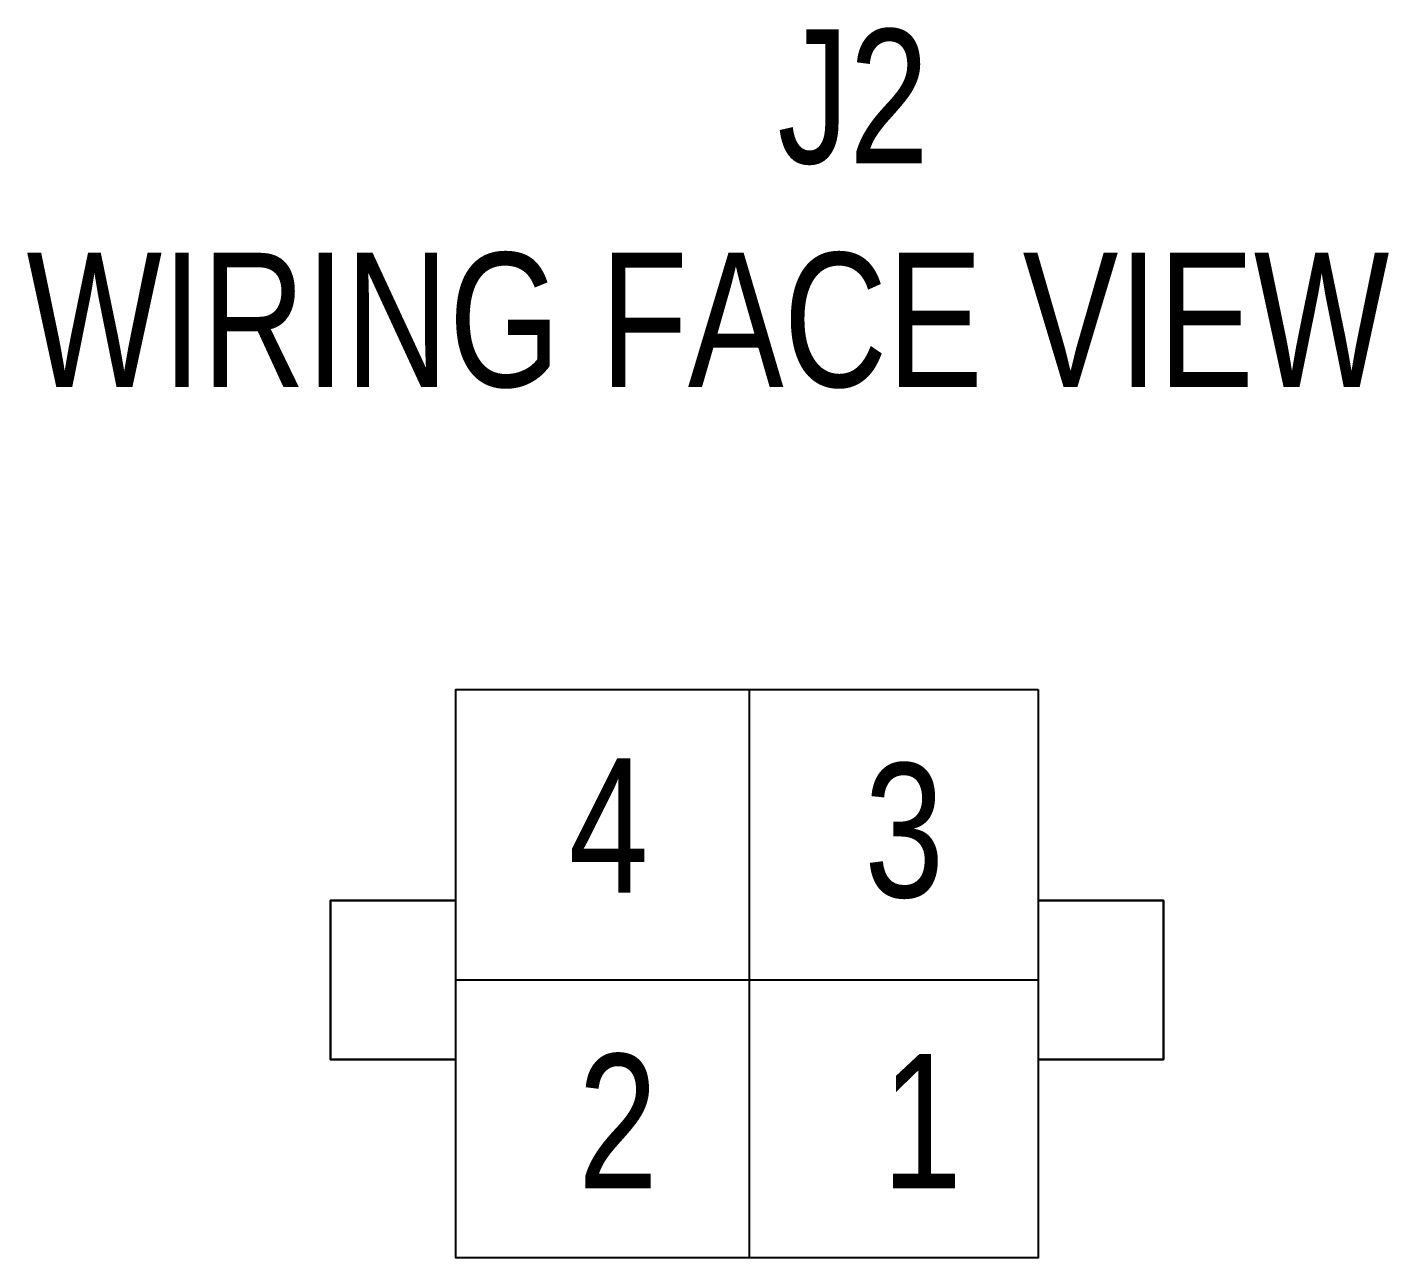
# Model space of a CAD drawing. Extents: x 0 to 768, y 0 to 246.
# Drawn here: x 14.493 to 16.017, y 5.562 to 6.938 of the extents above; entities that cross this region are included whole.
import ezdxf

# ---------------------------------------------------------------- set-up
doc = ezdxf.new("R2010")
doc.units = 0
doc.header["$LTSCALE"] = 1.21
doc.header["$MEASUREMENT"] = 0
doc.styles.get("Standard").update_dxf_attribs({"font": 'txt', "width": 0.8})

msp = doc.modelspace()

# ---------------------------------------------------------------- linework, layer by layer
for p, q in [((15.30116, 6.19761), (15.30116, 5.56202)), ((15.62455, 5.87256), (14.97277, 5.87256))]:
    msp.add_line(p, q)
for points in [[(15.62455, 6.19761), (15.62455, 5.56202), (14.97277, 5.56202), (14.97277, 6.19761)], [(14.83256, 5.96151), (14.83256, 5.96151), (14.97277, 5.96151), (14.97277, 5.96151)], [(14.83256, 5.96151), (14.83256, 5.7836), (14.83256, 5.7836), (14.83256, 5.96151)], [(15.62455, 5.96151), (15.62455, 5.96151), (15.76477, 5.96151), (15.76477, 5.96151)], [(15.76477, 5.96151), (15.76477, 5.7836), (15.76477, 5.7836), (15.76477, 5.96151)], [(14.97277, 5.7836), (14.97277, 5.7836), (14.83256, 5.7836), (14.83256, 5.7836)], [(15.76477, 5.7836), (15.76477, 5.7836), (15.62455, 5.7836), (15.62455, 5.7836)]]:
    msp.add_lwpolyline(points, close=True)

# ---------------------------------------------------------------- texts
at = {"char_height": 0.15, "attachment_point": 1}
for s, width, heights, insert in [('\\pi0.85291;J2 \\P\\pi0.012912;WIRING FACE VIEW', 1.9058247, [0.61663], (14.4798, 6.93615)), ('\\pi0.059575;4 ', 0.1991501, [0.03413], (15.0396, 6.12056)), ('\\pi0.059575;3 ', 0.1991501, [0.03413], (15.37031, 6.11521)), ('\\pi0.059575;2 ', 0.1991501, [0.03413], (15.04998, 5.78985)), ('\\pi0.079575;1 ', 0.1991501, [0.03413], (15.37031, 5.78985))]:
    msp.add_mtext_dynamic_manual_height_columns(s, width=width, gutter_width=1, heights=heights, dxfattribs=dict(at, insert=insert))

doc.saveas('drawing.dxf')
